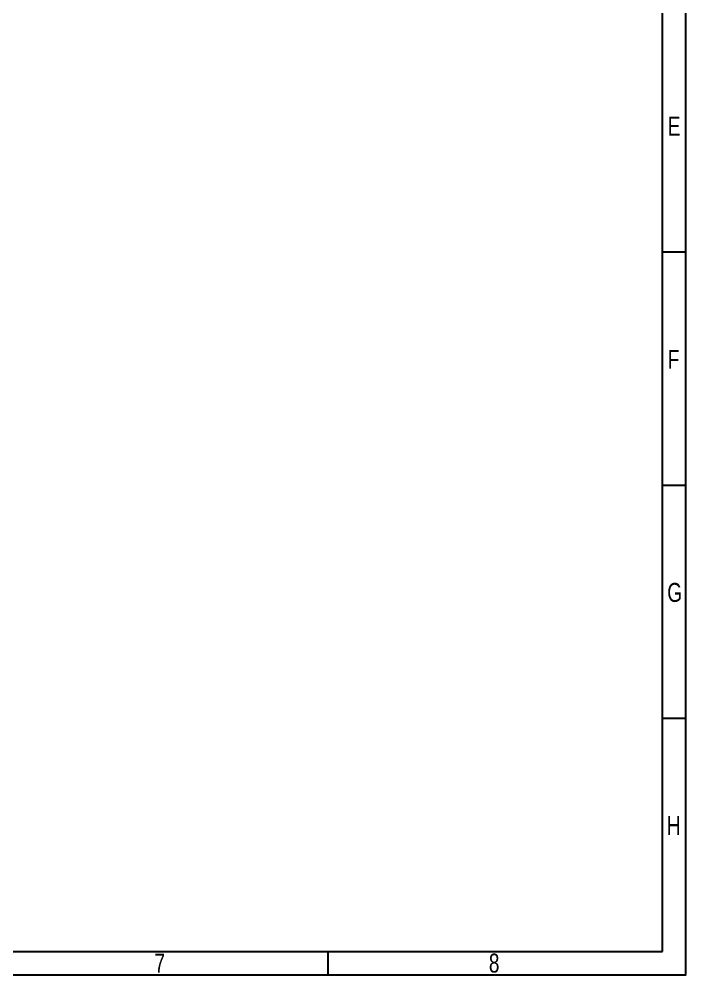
# Model space of a CAD drawing. Extents: x -57 to 527, y -107 to 303.
# Drawn here: x 383.8 to 526.8, y -106.7 to 98.3 of the extents above; entities that cross this region are included whole.
import ezdxf

# ---------------------------------------------------------------- set-up
doc = ezdxf.new("R2010")
doc.units = 0
doc.header["$MEASUREMENT"] = 0
doc.layers.add('BOARD_GEOMETRY_DIMENSION', color=2, linetype='CONTINUOUS')
doc.layers.add('BOARD_GEOMETRY_SILKSCREEN_TOP', color=1, linetype='CONTINUOUS')

msp = doc.modelspace()

# ---------------------------------------------------------------- linework, layer by layer
at = {"layer": 'BOARD_GEOMETRY_DIMENSION'}
for points in [[(-57.15, -106.68), (526.849848, -106.68), (526.849848, 303.320196), (-57.15, 303.320196), (-57.15, -106.68)], [(521.849858, -101.68001), (521.849858, 298.319952)], [(526.849848, 48.320198), (521.849858, 48.320198)], [(526.849848, -1.679702), (521.849858, -1.679702)], [(526.849848, -51.68011), (521.849858, -51.68011)], [(-52.15001, -101.68001), (521.849858, -101.68001)], [(450.099938, -106.68), (450.099938, -101.68001)]]:
    msp.add_lwpolyline(points, dxfattribs=at)
at = {"layer": 'BOARD_GEOMETRY_SILKSCREEN_TOP'}
for points in [[(-57.15, -106.68), (526.849848, -106.68), (526.849848, 303.320196), (-57.15, 303.320196), (-57.15, -106.68)], [(521.849858, -101.68001), (521.849858, 284.669992)], [(526.849848, 48.320198), (521.849858, 48.320198)], [(526.849848, -1.679702), (521.849858, -1.679702)], [(526.849848, -51.68011), (521.849858, -51.68011)], [(-52.15001, -101.68001), (521.849858, -101.68001)], [(450.099938, -106.68), (450.099938, -101.68001)]]:
    msp.add_lwpolyline(points, dxfattribs=at)

# ---------------------------------------------------------------- texts
at = {"layer": 'BOARD_GEOMETRY_DIMENSION', "width": 0.75}
for s, p in [('E', (522.949932, 73.319894)), ('F', (522.949932, 23.319994)), ('G', (522.853412, -26.679906)), ('H', (522.750034, -76.679806)), ('7', (412.82493, -106.180128)), ('8', (484.57485, -106.180128))]:
    msp.add_text(s, height=4.064, dxfattribs=at).set_placement(p)
at = {"layer": 'BOARD_GEOMETRY_SILKSCREEN_TOP', "width": 0.75}
for s, p in [('E', (522.949932, 73.319894)), ('F', (522.949932, 23.319994)), ('G', (522.853412, -26.679906)), ('H', (522.750034, -76.679806)), ('7', (412.82493, -106.180128)), ('8', (484.57485, -106.180128))]:
    msp.add_text(s, height=4.064, dxfattribs=at).set_placement(p)

doc.saveas('drawing.dxf')
